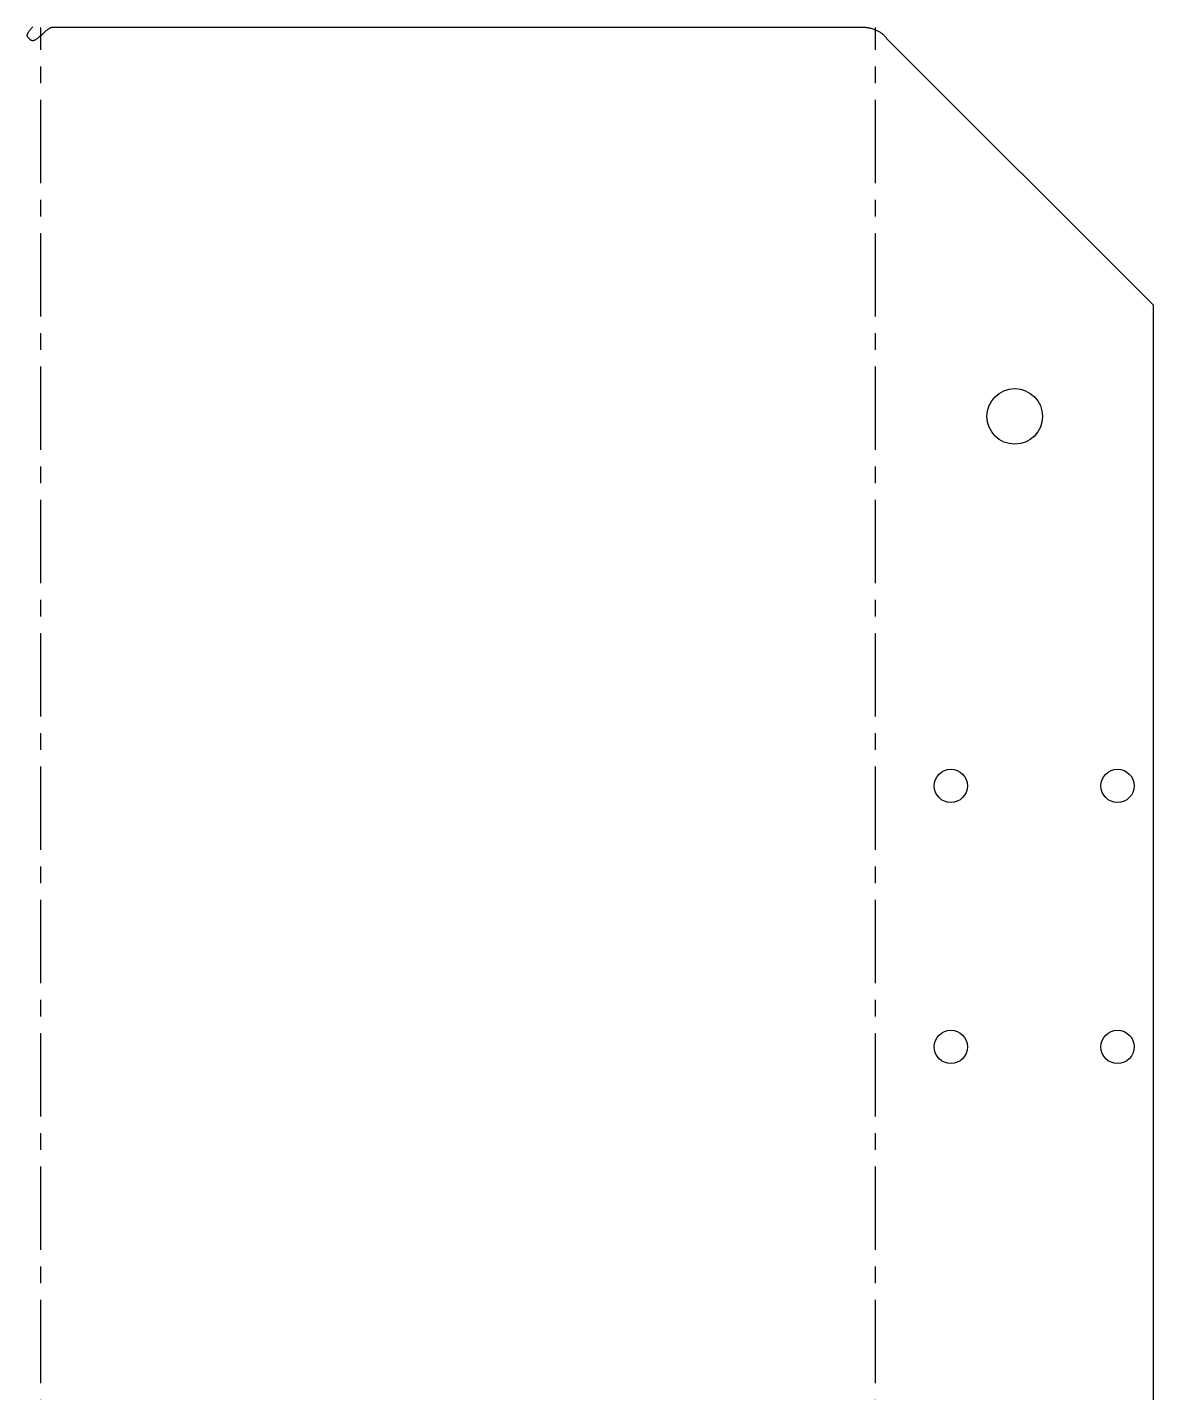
# Model space of a CAD drawing. Header units: millimetres. Extents: x -180 to 2481, y -290 to 1167.
# Drawn here: x 1620.6 to 1823.3, y 682.7 to 928.5 of the extents above; entities that cross this region are included whole.
import ezdxf

# ---------------------------------------------------------------- set-up
doc = ezdxf.new("R2010")
doc.units = ezdxf.units.MM
doc.linetypes.add('AXES', pattern=[24, 15, -3, 3, -3])

# ---------------------------------------------------------------- blocks, each defined once
blk = doc.blocks.new('~CargoChairKiosk LasercuttingBaseFrame')
at = {"color": 7, "ltscale": 0.002342}
blk.add_line((698.136076, 49.115405), (698.184604, 49.195553), dxfattribs=at)
at = {"color": 7, "ltscale": 0.002581}
blk.add_line((698.184604, 49.195553), (698.241139, 49.281958), dxfattribs=at)
at = {"color": 7, "ltscale": 0.002835}
blk.add_line((698.241139, 49.281958), (698.306197, 49.374859), dxfattribs=at)
at = {"color": 7, "ltscale": 0.003123}
blk.add_line((698.306197, 49.374859), (698.380725, 49.47513), dxfattribs=at)
at = {"color": 7, "ltscale": 0.003454}
blk.add_line((698.380725, 49.47513), (698.465921, 49.583919), dxfattribs=at)
at = {"color": 7, "ltscale": 0.003843}
blk.add_line((698.465921, 49.583919), (698.563368, 49.702786), dxfattribs=at)
at = {"color": 7, "ltscale": 0.004311}
blk.add_line((698.563368, 49.702786), (698.675273, 49.833971), dxfattribs=at)
at = {"color": 7, "ltscale": 0.004901}
blk.add_line((698.675273, 49.833971), (698.804977, 49.980948), dxfattribs=at)
at = {"color": 7, "ltscale": 0.0057}
blk.add_line((698.804977, 49.980948), (698.958174, 50.149809), dxfattribs=at)
at = {"color": 1, "linetype": 'AXES'}
for p, q in [((700.408548, -650), (700.408548, 50)), ((850.571967, -650), (850.571967, 50))]:
    blk.add_line(p, q, dxfattribs=at)
at = {"color": 7, "ltscale": 0.005418}
blk.add_line((701.122712, 49.228555), (700.962741, 49.08235), dxfattribs=at)
at = {"color": 7, "ltscale": 0.00451}
blk.add_line((701.257516, 49.348463), (701.122712, 49.228555), dxfattribs=at)
at = {"color": 7, "ltscale": 0.003895}
blk.add_line((701.375734, 49.449927), (701.257516, 49.348463), dxfattribs=at)
at = {"color": 7, "ltscale": 0.003436}
blk.add_line((701.481939, 49.537189), (701.375734, 49.449927), dxfattribs=at)
at = {"color": 7, "ltscale": 0.003077}
blk.add_line((701.578962, 49.612911), (701.481939, 49.537189), dxfattribs=at)
at = {"color": 7, "ltscale": 0.002784}
blk.add_line((701.668676, 49.678887), (701.578962, 49.612911), dxfattribs=at)
at = {"color": 7, "ltscale": 0.002539}
blk.add_line((701.752368, 49.736393), (701.668676, 49.678887), dxfattribs=at)
at = {"color": 7, "ltscale": 0.002334}
blk.add_line((701.831156, 49.786497), (701.752368, 49.736393), dxfattribs=at)
at = {"color": 7, "ltscale": 0.002163}
blk.add_line((701.905943, 49.830037), (701.831156, 49.786497), dxfattribs=at)
at = {"color": 7, "ltscale": 0.00202}
blk.add_line((701.977454, 49.867668), (701.905943, 49.830037), dxfattribs=at)
at = {"color": 7, "ltscale": 0.0019}
blk.add_line((702.046284, 49.899908), (701.977454, 49.867668), dxfattribs=at)
at = {"color": 7, "ltscale": 0.0018}
blk.add_line((702.112935, 49.927169), (702.046284, 49.899908), dxfattribs=at)
at = {"color": 7, "ltscale": 0.001719}
blk.add_line((702.177851, 49.949782), (702.112935, 49.927169), dxfattribs=at)
at = {"color": 7, "ltscale": 0.001654}
blk.add_line((702.241438, 49.968007), (702.177851, 49.949782), dxfattribs=at)
at = {"color": 7, "ltscale": 0.001605}
blk.add_line((702.304088, 49.982039), (702.241438, 49.968007), dxfattribs=at)
at = {"color": 7, "ltscale": 0.001572}
blk.add_line((702.366192, 49.992013), (702.304088, 49.982039), dxfattribs=at)
at = {"color": 7, "ltscale": 0.001557}
blk.add_line((702.428166, 49.998), (702.366192, 49.992013), dxfattribs=at)
at = {"color": 7, "ltscale": 0.001553}
blk.add_line((702.490258, 50), (702.428166, 49.998), dxfattribs=at)
at = {"color": 7}
for p, q in [((848.490258, 50), (702.490258, 50)), ((900.653677, 0), (852.653677, 48)), ((900.653677, -600), (900.653677, 0))]:
    blk.add_line(p, q, dxfattribs=at)
at = {"color": 7, "ltscale": 0.001154}
for p, q in [((848.536406, 49.999726), (848.490258, 50)), ((697.972449, 48.434495), (697.963087, 48.47969))]:
    blk.add_line(p, q, dxfattribs=at)
at = {"color": 7, "ltscale": 0.003295}
blk.add_line((848.668154, 49.996057), (848.536406, 49.999726), dxfattribs=at)
at = {"color": 7, "ltscale": 0.003449}
blk.add_line((848.805869, 49.987967), (848.668154, 49.996057), dxfattribs=at)
at = {"color": 7, "ltscale": 0.003585}
blk.add_line((848.948706, 49.975329), (848.805869, 49.987967), dxfattribs=at)
at = {"color": 7, "ltscale": 0.003701}
blk.add_line((849.095733, 49.958083), (848.948706, 49.975329), dxfattribs=at)
at = {"color": 7, "ltscale": 0.003795}
blk.add_line((849.245965, 49.936244), (849.095733, 49.958083), dxfattribs=at)
at = {"color": 7, "ltscale": 0.003868}
blk.add_line((849.398411, 49.909887), (849.245965, 49.936244), dxfattribs=at)
at = {"color": 7, "ltscale": 0.003919}
blk.add_line((849.552112, 49.879144), (849.398411, 49.909887), dxfattribs=at)
at = {"color": 7, "ltscale": 0.00395}
blk.add_line((849.706182, 49.844184), (849.552112, 49.879144), dxfattribs=at)
at = {"color": 7, "ltscale": 0.003963}
blk.add_line((849.85984, 49.8052), (849.706182, 49.844184), dxfattribs=at)
at = {"color": 7, "ltscale": 0.003962}
blk.add_line((850.012425, 49.762392), (849.85984, 49.8052), dxfattribs=at)
at = {"color": 7, "ltscale": 0.003949}
blk.add_line((850.163399, 49.715951), (850.012425, 49.762392), dxfattribs=at)
at = {"color": 7, "ltscale": 0.003927}
blk.add_line((850.312331, 49.666059), (850.163399, 49.715951), dxfattribs=at)
at = {"color": 7, "ltscale": 0.003898}
blk.add_line((850.458889, 49.612873), (850.312331, 49.666059), dxfattribs=at)
at = {"color": 7, "ltscale": 0.003864}
blk.add_line((850.602813, 49.556533), (850.458889, 49.612873), dxfattribs=at)
at = {"color": 7, "ltscale": 0.003824}
blk.add_line((850.743801, 49.497199), (850.602813, 49.556533), dxfattribs=at)
at = {"color": 7, "ltscale": 0.003776}
blk.add_line((850.881472, 49.435084), (850.743801, 49.497199), dxfattribs=at)
at = {"color": 7, "ltscale": 0.003722}
blk.add_line((851.015549, 49.370373), (850.881472, 49.435084), dxfattribs=at)
at = {"color": 7, "ltscale": 0.003664}
blk.add_line((851.145811, 49.303243), (851.015549, 49.370373), dxfattribs=at)
at = {"color": 7, "ltscale": 0.003602}
blk.add_line((851.272083, 49.23386), (851.145811, 49.303243), dxfattribs=at)
at = {"color": 7, "ltscale": 0.003538}
blk.add_line((851.394226, 49.162377), (851.272083, 49.23386), dxfattribs=at)
at = {"color": 7, "ltscale": 0.003473}
blk.add_line((851.51214, 49.088939), (851.394226, 49.162377), dxfattribs=at)
at = {"color": 7, "ltscale": 0.001234}
blk.add_line((697.955681, 48.573621), (697.957658, 48.622925), dxfattribs=at)
at = {"color": 7, "ltscale": 0.001192}
blk.add_line((697.957506, 48.525973), (697.955681, 48.573621), dxfattribs=at)
at = {"color": 7, "ltscale": 0.001165}
blk.add_line((697.963087, 48.47969), (697.957506, 48.525973), dxfattribs=at)
at = {"color": 7, "ltscale": 0.00129}
blk.add_line((697.957658, 48.622925), (697.96355, 48.674189), dxfattribs=at)
at = {"color": 7, "ltscale": 0.001362}
blk.add_line((697.96355, 48.674189), (697.973539, 48.727736), dxfattribs=at)
at = {"color": 7, "ltscale": 0.001158}
blk.add_line((697.985702, 48.390104), (697.972449, 48.434495), dxfattribs=at)
at = {"color": 7, "ltscale": 0.001449}
blk.add_line((697.973539, 48.727736), (697.987869, 48.783906), dxfattribs=at)
at = {"color": 7, "ltscale": 0.001178}
blk.add_line((698.003033, 48.346266), (697.985702, 48.390104), dxfattribs=at)
at = {"color": 7, "ltscale": 0.00155}
blk.add_line((697.987869, 48.783906), (698.006802, 48.842938), dxfattribs=at)
at = {"color": 7, "ltscale": 0.001215}
blk.add_line((698.024709, 48.302761), (698.003033, 48.346266), dxfattribs=at)
at = {"color": 7, "ltscale": 0.001665}
blk.add_line((698.006802, 48.842938), (698.030649, 48.905137), dxfattribs=at)
at = {"color": 7, "ltscale": 0.001269}
blk.add_line((698.051077, 48.259385), (698.024709, 48.302761), dxfattribs=at)
at = {"color": 7, "ltscale": 0.001799}
blk.add_line((698.030649, 48.905137), (698.059801, 48.970924), dxfattribs=at)
at = {"color": 7, "ltscale": 0.001341}
blk.add_line((698.082572, 48.215948), (698.051077, 48.259385), dxfattribs=at)
at = {"color": 7, "ltscale": 0.001953}
blk.add_line((698.059801, 48.970924), (698.09474, 49.040803), dxfattribs=at)
at = {"color": 7, "ltscale": 0.001433}
blk.add_line((698.119718, 48.172281), (698.082572, 48.215948), dxfattribs=at)
at = {"color": 7, "ltscale": 0.002132}
blk.add_line((698.09474, 49.040803), (698.136076, 49.115405), dxfattribs=at)
at = {"color": 7, "ltscale": 0.001544}
blk.add_line((698.163071, 48.128279), (698.119718, 48.172281), dxfattribs=at)
at = {"color": 7, "ltscale": 0.001594}
blk.add_line((698.21073, 48.085952), (698.163071, 48.128279), dxfattribs=at)
at = {"color": 7, "ltscale": 0.001729}
blk.add_line((698.265101, 48.043224), (698.21073, 48.085952), dxfattribs=at)
at = {"color": 7, "ltscale": 0.001884}
blk.add_line((698.326838, 48), (698.265101, 48.043224), dxfattribs=at)
at = {"color": 7, "ltscale": 0.000745}
blk.add_line((698.343537, 47.975326), (698.326838, 48), dxfattribs=at)
at = {"color": 7, "ltscale": 0.00174}
blk.add_line((698.384544, 47.919112), (698.343537, 47.975326), dxfattribs=at)
at = {"color": 7, "ltscale": 0.001613}
blk.add_line((698.425353, 47.869124), (698.384544, 47.919112), dxfattribs=at)
at = {"color": 7, "ltscale": 0.001503}
blk.add_line((698.466076, 47.824874), (698.425353, 47.869124), dxfattribs=at)
at = {"color": 7, "ltscale": 0.00141}
blk.add_line((698.506838, 47.785922), (698.466076, 47.824874), dxfattribs=at)
at = {"color": 7, "ltscale": 0.001331}
blk.add_line((698.547779, 47.751878), (698.506838, 47.785922), dxfattribs=at)
at = {"color": 7, "ltscale": 0.001268}
blk.add_line((698.589061, 47.722404), (698.547779, 47.751878), dxfattribs=at)
at = {"color": 7, "ltscale": 0.00122}
blk.add_line((698.630866, 47.697222), (698.589061, 47.722404), dxfattribs=at)
at = {"color": 7, "ltscale": 0.001187}
blk.add_line((698.673404, 47.676112), (698.630866, 47.697222), dxfattribs=at)
at = {"color": 7, "ltscale": 0.001169}
blk.add_line((698.716911, 47.658924), (698.673404, 47.676112), dxfattribs=at)
at = {"color": 7, "ltscale": 0.001167}
blk.add_line((698.761656, 47.645574), (698.716911, 47.658924), dxfattribs=at)
at = {"color": 7, "ltscale": 0.001181}
blk.add_line((698.807937, 47.636055), (698.761656, 47.645574), dxfattribs=at)
at = {"color": 7, "ltscale": 0.001212}
blk.add_line((698.856095, 47.630442), (698.807937, 47.636055), dxfattribs=at)
at = {"color": 7, "ltscale": 0.001261}
blk.add_line((698.90651, 47.628893), (698.856095, 47.630442), dxfattribs=at)
at = {"color": 7, "ltscale": 0.00133}
blk.add_line((698.959619, 47.631663), (698.90651, 47.628893), dxfattribs=at)
at = {"color": 7, "ltscale": 0.001418}
blk.add_line((699.015849, 47.639099), (698.959619, 47.631663), dxfattribs=at)
at = {"color": 7, "ltscale": 0.001444}
blk.add_line((699.072409, 47.65084), (699.015849, 47.639099), dxfattribs=at)
at = {"color": 7, "ltscale": 0.001552}
blk.add_line((699.132204, 47.667475), (699.072409, 47.65084), dxfattribs=at)
at = {"color": 7, "ltscale": 0.00168}
blk.add_line((699.195702, 47.689446), (699.132204, 47.667475), dxfattribs=at)
at = {"color": 7, "ltscale": 0.001831}
blk.add_line((699.263443, 47.717286), (699.195702, 47.689446), dxfattribs=at)
at = {"color": 7, "ltscale": 0.002006}
blk.add_line((699.335977, 47.751599), (699.263443, 47.717286), dxfattribs=at)
at = {"color": 7, "ltscale": 0.002207}
blk.add_line((699.413895, 47.793072), (699.335977, 47.751599), dxfattribs=at)
at = {"color": 7, "ltscale": 0.002437}
blk.add_line((699.497912, 47.842521), (699.413895, 47.793072), dxfattribs=at)
at = {"color": 7, "ltscale": 0.002704}
blk.add_line((699.588921, 47.900937), (699.497912, 47.842521), dxfattribs=at)
at = {"color": 7, "ltscale": 0.003008}
blk.add_line((699.68785, 47.969407), (699.588921, 47.900937), dxfattribs=at)
at = {"color": 7, "ltscale": 0.003362}
blk.add_line((699.796002, 48.049353), (699.68785, 47.969407), dxfattribs=at)
at = {"color": 7, "ltscale": 0.003783}
blk.add_line((699.915138, 48.142632), (699.796002, 48.049353), dxfattribs=at)
at = {"color": 7, "ltscale": 0.004295}
blk.add_line((700.047774, 48.251814), (699.915138, 48.142632), dxfattribs=at)
at = {"color": 7, "ltscale": 0.004944}
blk.add_line((700.197765, 48.380723), (700.047774, 48.251814), dxfattribs=at)
at = {"color": 7, "ltscale": 0.00583}
blk.add_line((700.371854, 48.535865), (700.197765, 48.380723), dxfattribs=at)
at = {"color": 7, "ltscale": 0.006031}
blk.add_line((700.549834, 48.698741), (700.371854, 48.535865), dxfattribs=at)
at = {"color": 7, "ltscale": 0.01409}
blk.add_line((700.962741, 49.08235), (700.549834, 48.698741), dxfattribs=at)
at = {"color": 7, "ltscale": 0.003407}
blk.add_line((851.625751, 49.013678), (851.51214, 49.088939), dxfattribs=at)
at = {"color": 7, "ltscale": 0.003341}
blk.add_line((851.735015, 48.936714), (851.625751, 49.013678), dxfattribs=at)
at = {"color": 7, "ltscale": 0.003276}
blk.add_line((851.839907, 48.858158), (851.735015, 48.936714), dxfattribs=at)
at = {"color": 7, "ltscale": 0.003212}
blk.add_line((851.940421, 48.778108), (851.839907, 48.858158), dxfattribs=at)
at = {"color": 7, "ltscale": 0.00315}
blk.add_line((852.036569, 48.69665), (851.940421, 48.778108), dxfattribs=at)
at = {"color": 7, "ltscale": 0.00309}
blk.add_line((852.128371, 48.61386), (852.036569, 48.69665), dxfattribs=at)
at = {"color": 7, "ltscale": 0.003033}
blk.add_line((852.21586, 48.529806), (852.128371, 48.61386), dxfattribs=at)
at = {"color": 7, "ltscale": 0.002979}
blk.add_line((852.299076, 48.444544), (852.21586, 48.529806), dxfattribs=at)
at = {"color": 7, "ltscale": 0.002927}
blk.add_line((852.378065, 48.358119), (852.299076, 48.444544), dxfattribs=at)
at = {"color": 7, "ltscale": 0.002879}
blk.add_line((852.452874, 48.27057), (852.378065, 48.358119), dxfattribs=at)
at = {"color": 7, "ltscale": 0.002834}
blk.add_line((852.523555, 48.181925), (852.452874, 48.27057), dxfattribs=at)
at = {"color": 7, "ltscale": 0.002793}
blk.add_line((852.590152, 48.092213), (852.523555, 48.181925), dxfattribs=at)
at = {"color": 7, "ltscale": 0.002799}
blk.add_line((852.653677, 48), (852.590152, 48.092213), dxfattribs=at)
at = {"color": 7}
for centre, radius in [((875.653677, -20), 5), ((864.153677, -86.5), 3), ((894.153677, -86.5), 3), ((864.153677, -133.5), 3), ((894.153677, -133.5), 3)]:
    blk.add_circle(centre, radius, dxfattribs=at)

msp = doc.modelspace()

# ---------------------------------------------------------------- block references
msp.add_blockref('~CargoChairKiosk LasercuttingBaseFrame', (922.65, 878.42))

doc.saveas('drawing.dxf')
